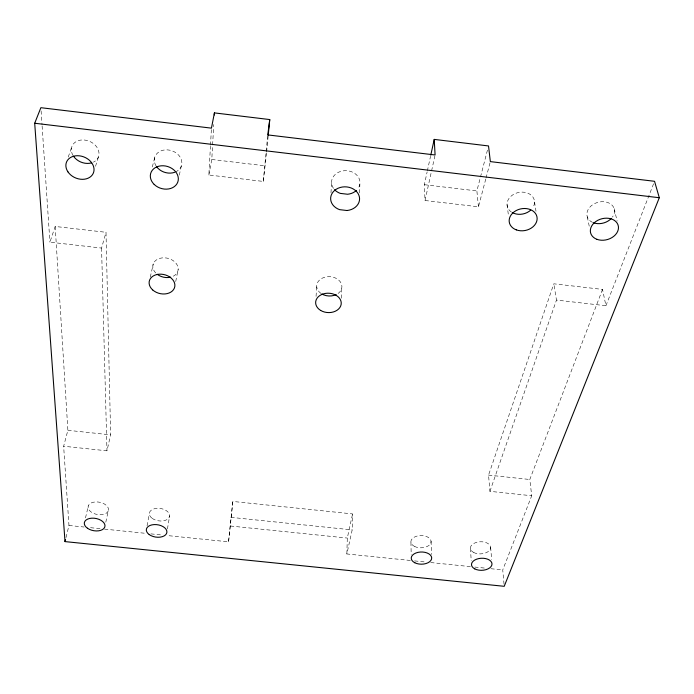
<?xml version="1.0" encoding="UTF-8"?>
<svg xmlns="http://www.w3.org/2000/svg" width="694" height="694" viewBox="0 0 694 694"><rect width="100%" height="100%" fill="white"/><g stroke="black" fill="none" stroke-linecap="round" stroke-linejoin="round"><path stroke-width="0.52" stroke-dasharray="3.47 2.6" d="M410.284 560.457L346.853 553.959L352.179 529.904L352.569 513.916L232.828 501.441L228.56 541.832L167.098 535.534M359.639 192.932L359.856 184.274M346.853 553.959L347.304 538.067L352.569 513.916M341.396 298.194L341.812 287.828M266.531 152.914L263.278 181.429L208.859 175.009L210.447 146.252M210.508 145.193L211.384 129.214M330.986 192.811L331.645 180.934M208.859 175.009L211.783 159.481L213.761 124.538M316.056 296.364L316.785 284.982M263.278 181.429L267.658 135.963M228.56 541.832L232.828 501.441M266.635 151.839L268.196 135.703M167.436 528.958L169.657 515.746M147.067 525.835L149.323 513.647M175.721 281.512L178.193 269.211M105.8 522.183L108.229 511.027A10.341 6.246 10.6 0 0 95.494 501.936A10.341 6.246 10.6 0 0 91.2 512.042A10.341 6.246 10.6 0 0 108.229 511.027M485.748 179.069L478.452 206.803L425.023 200.505L424.346 184.691L427.096 172.051M427.331 171.002L430.54 156.254M179.312 175.131L181.29 166.135M425.023 200.505L434.869 156.011M150.277 277.132L153.287 263.833M55.182 226.461L67.882 430.306L63.64 446.233L106.971 450.814L110.632 434.86L106.009 232.299L55.182 226.461L49.925 242.171L101.567 248.07L106.009 232.299M85.509 517.871L88.364 505.709M65.999 537.564L68.966 525.479L63.64 446.233M152.333 166.976L154.831 157.018M478.452 206.803L476.882 190.928L487.448 150.138M486.017 178.037L490.077 162.63M95.529 166.291L98.635 156.358M602.522 289.407L529.8 479.493L531.717 495.75L489.929 491.335L488.55 475.104L553.803 283.803L602.522 289.407L605.94 305.733L556.475 300.077L553.803 283.803M68.246 157.061L71.664 147.171M489.929 491.335L556.475 300.077M504.035 584.261L502.742 569.93L531.717 495.75M605.94 305.733L654.546 181.299M68.966 525.479L84.069 527.024M90.541 527.683L100.24 528.681M104.551 529.123L145.532 533.322M150.919 533.877L162.786 535.091M414.587 560.899L426.411 562.105M430.714 562.548L470.489 566.625M474.791 567.067L485.54 568.169M490.918 568.724L502.742 569.93M230.92 517.351L352.179 529.904M230.451 526.009L347.304 538.067M67.882 430.306L110.632 434.86M488.55 475.104L529.8 479.493M211.783 159.481L265.282 165.823M424.346 184.691L476.882 190.928M614.173 208.668L617.131 221.074M587.28 216.832L589.449 227.181M534.545 201.989L536.002 211.245M507.054 204.635L508.372 214.906M490.641 547.306L491.656 559.659M41.102 110.919L42.039 124.903M42.108 125.978L49.925 242.171M470.411 548.434L471.235 560.761M431.069 541.146L431.555 554.497M101.567 248.07L106.971 450.814M410.935 542.292L411.195 554.593M156.072 165.927A13.993 11.373 17.7 0 1 161.398 150.711A13.993 11.373 17.7 0 1 180.154 157.139A13.993 11.373 17.7 0 1 174.688 172.303M511.348 211.991A13.863 10.974 -12 0 1 510.055 197.139A13.863 10.974 -12 0 1 528.455 193.444A13.863 10.974 -12 0 1 532.81 207.68M333.502 188.386A14.227 11.824 1.7 0 1 336.755 173.266A14.227 11.824 1.7 0 1 355.259 173.778A14.227 11.824 1.7 0 1 357.705 189.046M73 155.447A14.27 11.243 22.9 0 1 78.006 140.743A14.27 11.243 22.9 0 1 96.683 146.894A14.27 11.243 22.9 0 1 93.412 162.17M592.537 222.384A14.053 10.714 -15.8 0 1 589.327 207.758A14.053 10.714 -15.8 0 1 608.291 202.717A14.053 10.714 -15.8 0 1 612.455 217.083M320.94 293.389A12.613 9.664 2.9 0 1 320.42 279.292A12.613 9.664 2.9 0 1 338.776 280.142A12.613 9.664 2.9 0 1 337.041 294.135M155.682 272.924A12.839 9.69 13.4 0 1 158.085 258.992A12.839 9.69 13.4 0 1 176.233 263.52A12.839 9.69 13.4 0 1 171.6 276.897M152.151 518.323A10.245 6.255 8.6 0 0 169.258 517.334A10.245 6.255 8.6 0 0 157.061 508.312A10.245 6.255 8.6 0 0 152.151 518.323M414.431 546.378A10.106 6.133 -0.5 0 0 430.931 542.743A10.106 6.133 -0.5 0 0 417.623 535.915A10.106 6.133 -0.5 0 0 414.431 546.378M473.672 552.485A10.132 6.064 -2.4 0 0 490.406 548.893A10.132 6.064 -2.4 0 0 477.498 542.118A10.132 6.064 -2.4 0 0 473.672 552.485"/><path stroke-width="1.04" d="M214.307 115.013L214.42 112.896L269.758 119.568L268.196 135.703M269.758 119.568L267.763 134.905L435.095 154.979L434.218 139.399L488.524 145.948L490.346 161.607L654.546 181.299L659.3 197.729L504.217 586.309L65.01 541.598L34.7 123.246L40.877 107.691L211.444 128.147L214.42 112.896M430.774 155.204L434.218 139.399M65.01 541.598L65.505 539.585M34.7 123.246L659.3 197.729M174.688 172.303A13.993 11.373 17.7 0 1 156.54 166.612M530.676 210.152A13.863 10.974 -12 0 1 512.25 212.546M356.404 190.46A14.227 11.824 1.7 0 1 347.599 194.251L340.364 193.4A14.227 11.824 1.7 0 1 334.543 189.67M91.643 162.847A14.27 11.243 22.9 0 1 73.451 156.159M611.405 218.358A14.053 10.714 -15.8 0 1 593.526 222.791M336.148 294.603A12.613 9.664 2.9 0 1 321.79 293.935M170.62 277.175A12.839 9.69 13.4 0 1 157.217 274.295M346.983 210.516L339.618 209.657A14.479 11.885 1.7 0 1 334.421 190.59A14.479 11.885 1.7 0 1 357.948 193.348A14.479 11.885 1.7 0 1 346.983 210.516M516.319 229.879A14.097 11.026 -11.4 0 0 537.139 218.437A14.097 11.026 -11.4 0 0 515.989 210.655A14.097 11.026 -11.4 0 0 516.319 229.879M414.821 562.765A10.237 6.107 -0.4 0 0 431.529 559.164A10.237 6.107 -0.4 0 0 418.057 552.355A10.237 6.107 -0.4 0 0 414.821 562.765M149.193 534.562A10.375 6.229 8.5 0 0 166.517 533.591A10.375 6.229 8.5 0 0 154.146 524.586A10.375 6.229 8.5 0 0 149.193 534.562M154.163 184.404A14.236 11.434 17.1 0 0 177.768 182.132A14.236 11.434 17.1 0 0 161.06 165.823A14.236 11.434 17.1 0 0 154.163 184.404M67.943 171.86A14.513 11.304 22.2 0 0 92.345 174.879A14.513 11.304 22.2 0 0 79.576 155.846A14.513 11.304 22.2 0 0 67.943 171.86M596.953 239.326A14.288 10.766 -15.2 0 0 618.475 228.014A14.288 10.766 -15.2 0 0 597.803 220.31A14.288 10.766 -15.2 0 0 596.953 239.326M474.8 568.906A10.263 6.038 -2.3 0 0 491.751 565.35A10.263 6.038 -2.3 0 0 478.686 558.592A10.263 6.038 -2.3 0 0 474.8 568.906M87.461 528.238A10.471 6.22 10.4 0 0 104.699 527.249A10.471 6.22 10.4 0 0 91.773 518.175A10.471 6.22 10.4 0 0 87.461 528.238M320.68 310.444A12.813 9.69 2.9 0 0 341.144 304.414A12.813 9.69 2.9 0 0 323.508 293.848A12.813 9.69 2.9 0 0 320.68 310.444M152.671 289.927A13.047 9.716 13.1 0 0 174.376 288.097A13.047 9.716 13.1 0 0 158.969 274.217A13.047 9.716 13.1 0 0 152.671 289.927"/></g></svg>
